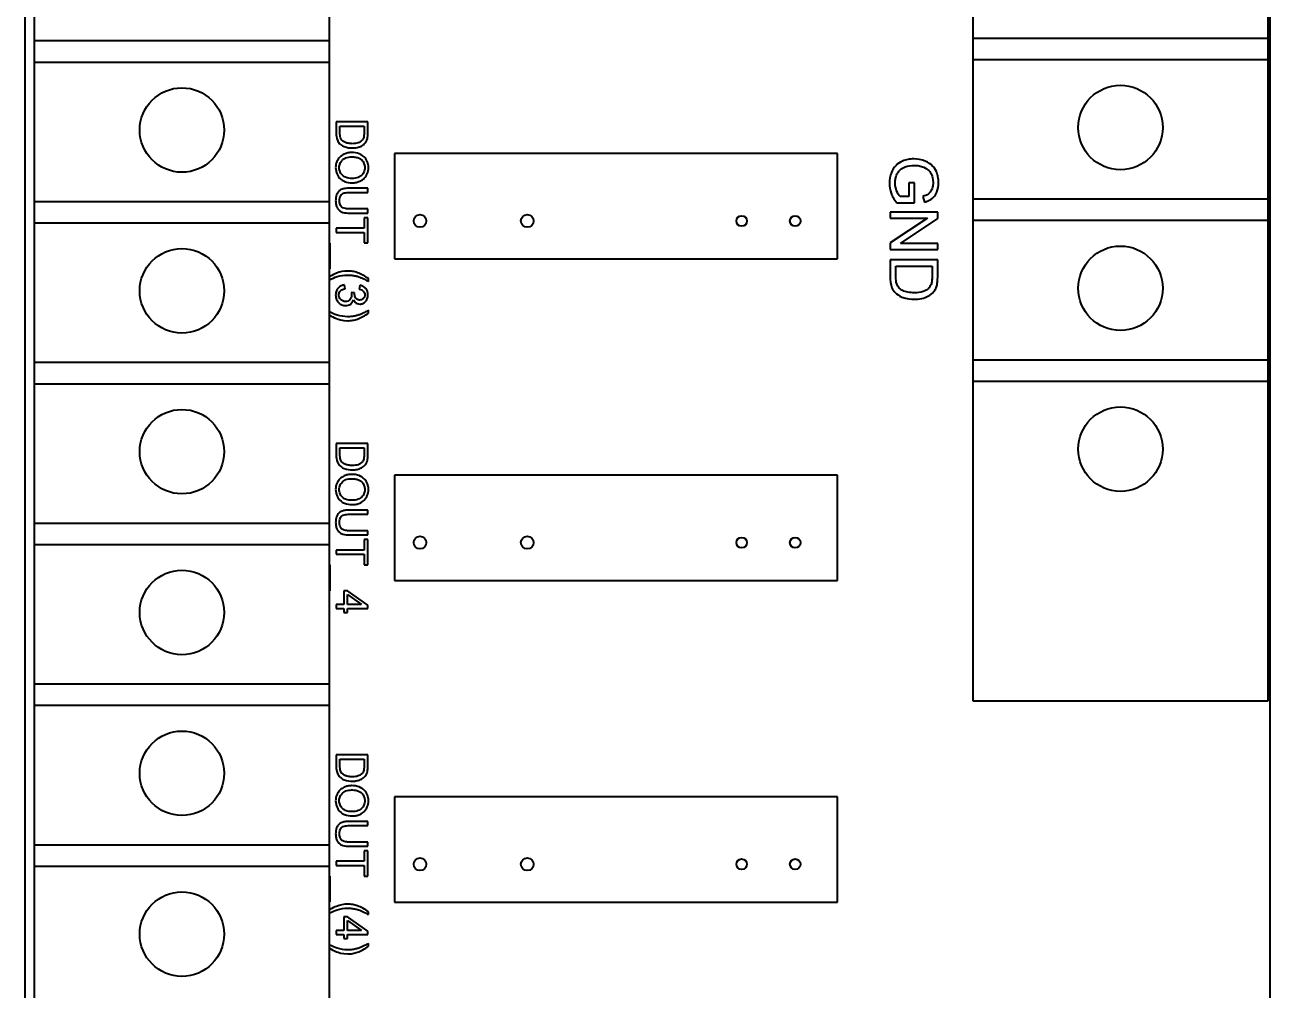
# Model space of a CAD drawing. Header units: millimetres. Extents: x 0 to 4205, y 0 to 2970.
# Drawn here: x 1889.3 to 1948.3, y 2406.8 to 2452.5 of the extents above; entities that cross this region are included whole.
import ezdxf

# ---------------------------------------------------------------- set-up
doc = ezdxf.new("R2010")
doc.units = ezdxf.units.MM
doc.header["$LTSCALE"] = 5
doc.layers.add('가시적인 것(ISO)', color=3, linetype='Continuous', lineweight=40)

msp = doc.modelspace()

# ---------------------------------------------------------------- linework, layer by layer
at = {"layer": '가시적인 것(ISO)'}
for p, q in [((1889.348, 2551.577), (1889.348, 2381.577)), ((1948.348, 2381.577), (1948.348, 2551.577)), ((1889.788, 2458.368), (1889.788, 2451.748)), ((1903.787, 2451.748), (1903.787, 2458.368)), ((1934.258, 2458.488), (1934.258, 2451.868)), ((1948.257, 2451.868), (1948.257, 2458.488)), ((1903.787, 2451.748), (1889.788, 2451.748)), ((1889.788, 2451.748), (1889.788, 2450.748)), ((1903.787, 2450.748), (1903.787, 2451.748)), ((1948.257, 2451.868), (1934.258, 2451.868)), ((1934.258, 2451.868), (1934.258, 2450.868)), ((1948.257, 2450.868), (1948.257, 2451.868)), ((1934.258, 2450.868), (1948.257, 2450.868)), ((1934.258, 2450.868), (1934.258, 2444.248)), ((1948.257, 2444.248), (1948.257, 2450.868)), ((1889.788, 2450.748), (1903.787, 2450.748)), ((1889.788, 2450.748), (1889.788, 2444.128)), ((1903.787, 2444.128), (1903.787, 2450.748)), ((1905.598, 2447.916), (1904.098, 2447.916)), ((1904.098, 2447.916), (1904.098, 2447.374)), ((1905.598, 2447.399), (1905.598, 2447.916)), ((1904.275, 2447.397), (1904.275, 2447.717)), ((1904.275, 2447.717), (1905.42, 2447.717)), ((1905.42, 2447.717), (1905.42, 2447.402)), ((1906.855, 2446.414), (1906.855, 2441.419)), ((1927.846, 2446.414), (1906.855, 2446.414)), ((1927.846, 2441.419), (1927.846, 2446.414)), ((1931.495, 2445.031), (1931.229, 2445.031)), ((1931.229, 2445.031), (1931.229, 2444.371)), ((1931.495, 2444.079), (1931.495, 2445.031)), ((1905.598, 2444.769), (1904.731, 2444.769)), ((1904.732, 2444.57), (1905.598, 2444.57)), ((1905.598, 2444.57), (1905.598, 2444.769)), ((1931.229, 2444.371), (1930.812, 2444.371)), ((1931.894, 2444.381), (1931.968, 2444.113)), ((1903.787, 2444.128), (1889.788, 2444.128)), ((1889.788, 2444.128), (1889.788, 2443.128)), ((1903.787, 2443.128), (1903.787, 2444.128)), ((1905.598, 2443.788), (1904.732, 2443.788)), ((1905.598, 2443.589), (1905.598, 2443.788)), ((1930.661, 2444.079), (1931.495, 2444.079)), ((1948.257, 2444.248), (1934.258, 2444.248)), ((1934.258, 2444.248), (1934.258, 2443.248)), ((1948.257, 2443.248), (1948.257, 2444.248)), ((1904.731, 2443.589), (1905.598, 2443.589)), ((1905.42, 2443.37), (1905.42, 2442.877)), ((1905.598, 2443.37), (1905.42, 2443.37)), ((1905.598, 2442.181), (1905.598, 2443.37)), ((1932.598, 2443.642), (1930.348, 2443.642)), ((1930.348, 2443.642), (1930.348, 2443.357)), ((1930.348, 2443.357), (1932.114, 2443.357)), ((1932.114, 2443.357), (1930.348, 2442.174)), ((1930.831, 2442.153), (1932.598, 2443.337)), ((1932.598, 2443.337), (1932.598, 2443.642)), ((1934.258, 2443.248), (1948.257, 2443.248)), ((1934.258, 2443.248), (1934.258, 2436.628)), ((1948.257, 2436.628), (1948.257, 2443.248)), ((1889.788, 2443.128), (1903.787, 2443.128)), ((1889.788, 2443.128), (1889.788, 2436.508)), ((1903.787, 2436.508), (1903.787, 2443.128)), ((1905.42, 2442.877), (1904.098, 2442.877)), ((1904.098, 2442.877), (1904.098, 2442.678)), ((1904.098, 2442.678), (1905.42, 2442.678)), ((1905.42, 2442.678), (1905.42, 2442.181)), ((1903.814, 2442.171), (1903.787, 2442.171)), ((1903.814, 2440.95), (1903.814, 2442.171)), ((1905.42, 2442.181), (1905.598, 2442.181)), ((1930.348, 2442.174), (1930.348, 2441.869)), ((1932.598, 2442.153), (1930.831, 2442.153)), ((1932.598, 2441.869), (1932.598, 2442.153)), ((1930.348, 2441.869), (1932.598, 2441.869)), ((1903.787, 2440.95), (1903.814, 2440.95)), ((1906.855, 2441.419), (1927.846, 2441.419)), ((1932.598, 2441.37), (1930.348, 2441.37)), ((1930.348, 2441.37), (1930.348, 2440.557)), ((1930.613, 2440.591), (1930.613, 2441.071)), ((1930.613, 2441.071), (1932.332, 2441.071)), ((1932.332, 2441.071), (1932.332, 2440.598)), ((1932.598, 2440.594), (1932.598, 2441.37)), ((1905.623, 2440.352), (1905.623, 2440.484)), ((1904.519, 2440.005), (1904.495, 2440.189)), ((1904.97, 2439.806), (1904.809, 2439.825)), ((1905.215, 2440.17), (1905.181, 2439.986)), ((1905.623, 2438.853), (1905.623, 2438.985)), ((1903.787, 2436.508), (1889.788, 2436.508)), ((1889.788, 2436.508), (1889.788, 2435.508)), ((1903.787, 2435.508), (1903.787, 2436.508)), ((1948.257, 2436.628), (1934.258, 2436.628)), ((1934.258, 2436.628), (1934.258, 2435.628)), ((1948.257, 2435.628), (1948.257, 2436.628)), ((1934.258, 2435.628), (1948.257, 2435.628)), ((1934.258, 2435.628), (1934.258, 2420.478)), ((1948.257, 2420.478), (1948.257, 2435.628)), ((1889.788, 2435.508), (1903.787, 2435.508)), ((1889.788, 2435.508), (1889.788, 2428.888)), ((1903.787, 2428.888), (1903.787, 2435.508)), ((1905.598, 2432.666), (1904.098, 2432.666)), ((1904.098, 2432.666), (1904.098, 2432.124)), ((1905.598, 2432.149), (1905.598, 2432.666)), ((1904.275, 2432.467), (1905.42, 2432.467)), ((1904.275, 2432.147), (1904.275, 2432.467)), ((1905.42, 2432.467), (1905.42, 2432.152)), ((1906.855, 2431.174), (1906.855, 2426.179)), ((1927.846, 2431.174), (1906.855, 2431.174)), ((1927.846, 2426.179), (1927.846, 2431.174)), ((1905.598, 2429.519), (1904.731, 2429.519)), ((1904.732, 2429.32), (1905.598, 2429.32)), ((1905.598, 2429.32), (1905.598, 2429.519)), ((1903.787, 2428.888), (1889.788, 2428.888)), ((1889.788, 2428.888), (1889.788, 2427.888)), ((1903.787, 2427.888), (1903.787, 2428.888)), ((1905.598, 2428.538), (1904.732, 2428.538)), ((1905.598, 2428.339), (1905.598, 2428.538)), ((1889.788, 2427.888), (1903.787, 2427.888)), ((1889.788, 2427.888), (1889.788, 2421.268)), ((1903.787, 2421.268), (1903.787, 2427.888)), ((1904.731, 2428.339), (1905.598, 2428.339)), ((1905.598, 2428.12), (1905.42, 2428.12)), ((1905.42, 2428.12), (1905.42, 2427.627)), ((1905.598, 2426.931), (1905.598, 2428.12)), ((1905.42, 2427.627), (1904.098, 2427.627)), ((1904.098, 2427.627), (1904.098, 2427.428)), ((1904.098, 2427.428), (1905.42, 2427.428)), ((1905.42, 2427.428), (1905.42, 2426.931)), ((1903.814, 2426.921), (1903.787, 2426.921)), ((1903.814, 2425.7), (1903.814, 2426.921)), ((1905.42, 2426.931), (1905.598, 2426.931)), ((1906.855, 2426.179), (1927.846, 2426.179)), ((1903.787, 2425.7), (1903.814, 2425.7)), ((1904.626, 2425.698), (1904.457, 2425.698)), ((1904.457, 2425.698), (1904.457, 2425.047)), ((1905.598, 2425.014), (1904.626, 2425.698)), ((1904.626, 2425.047), (1904.626, 2425.517)), ((1904.626, 2425.517), (1905.303, 2425.047)), ((1904.457, 2425.047), (1904.098, 2425.047)), ((1904.098, 2425.047), (1904.098, 2424.863)), ((1905.303, 2425.047), (1904.626, 2425.047)), ((1905.598, 2424.863), (1905.598, 2425.014)), ((1904.098, 2424.863), (1904.457, 2424.863)), ((1904.457, 2424.863), (1904.457, 2424.661)), ((1904.457, 2424.661), (1904.626, 2424.661)), ((1904.626, 2424.661), (1904.626, 2424.863)), ((1904.626, 2424.863), (1905.598, 2424.863)), ((1903.787, 2421.268), (1889.788, 2421.268)), ((1889.788, 2421.268), (1889.788, 2420.268)), ((1903.787, 2420.268), (1903.787, 2421.268)), ((1889.788, 2420.268), (1903.787, 2420.268)), ((1889.788, 2420.268), (1889.788, 2413.648)), ((1903.787, 2413.648), (1903.787, 2420.268)), ((1934.258, 2420.478), (1948.257, 2420.478)), ((1905.598, 2417.916), (1904.098, 2417.916)), ((1904.098, 2417.916), (1904.098, 2417.374)), ((1905.598, 2417.399), (1905.598, 2417.916)), ((1904.275, 2417.397), (1904.275, 2417.717)), ((1904.275, 2417.717), (1905.42, 2417.717)), ((1905.42, 2417.717), (1905.42, 2417.402)), ((1906.855, 2415.934), (1906.855, 2410.939)), ((1927.846, 2415.934), (1906.855, 2415.934)), ((1927.846, 2410.939), (1927.846, 2415.934)), ((1905.598, 2414.769), (1904.731, 2414.769)), ((1904.732, 2414.57), (1905.598, 2414.57)), ((1905.598, 2414.57), (1905.598, 2414.769)), ((1905.598, 2413.788), (1904.732, 2413.788)), ((1905.598, 2413.589), (1905.598, 2413.788)), ((1903.787, 2413.648), (1889.788, 2413.648)), ((1889.788, 2413.648), (1889.788, 2412.648)), ((1903.787, 2412.648), (1903.787, 2413.648)), ((1904.731, 2413.589), (1905.598, 2413.589)), ((1905.42, 2413.37), (1905.42, 2412.877)), ((1905.598, 2413.37), (1905.42, 2413.37)), ((1905.598, 2412.181), (1905.598, 2413.37)), ((1889.788, 2412.648), (1903.787, 2412.648)), ((1889.788, 2412.648), (1889.788, 2397.478)), ((1903.787, 2397.478), (1903.787, 2412.648)), ((1905.42, 2412.877), (1904.098, 2412.877)), ((1904.098, 2412.877), (1904.098, 2412.678)), ((1904.098, 2412.678), (1905.42, 2412.678)), ((1905.42, 2412.678), (1905.42, 2412.181)), ((1903.814, 2412.171), (1903.787, 2412.171)), ((1903.814, 2410.95), (1903.814, 2412.171)), ((1905.42, 2412.181), (1905.598, 2412.181)), ((1903.787, 2410.95), (1903.814, 2410.95)), ((1906.855, 2410.939), (1927.846, 2410.939)), ((1904.626, 2410.25), (1904.457, 2410.25)), ((1904.457, 2410.25), (1904.457, 2409.6)), ((1905.598, 2409.567), (1904.626, 2410.25)), ((1905.623, 2410.352), (1905.623, 2410.484)), ((1904.457, 2409.6), (1904.098, 2409.6)), ((1904.098, 2409.6), (1904.098, 2409.416)), ((1904.626, 2409.6), (1904.626, 2410.07)), ((1904.626, 2410.07), (1905.303, 2409.6)), ((1905.303, 2409.6), (1904.626, 2409.6)), ((1905.598, 2409.416), (1905.598, 2409.567)), ((1904.098, 2409.416), (1904.457, 2409.416)), ((1904.457, 2409.416), (1904.457, 2409.213)), ((1904.457, 2409.213), (1904.626, 2409.213)), ((1904.626, 2409.213), (1904.626, 2409.416)), ((1904.626, 2409.416), (1905.598, 2409.416)), ((1905.623, 2408.853), (1905.623, 2408.985))]:
    msp.add_line(p, q, dxfattribs=at)
for centre, radius in [((1896.788, 2447.527), 2), ((1941.258, 2447.647), 2), ((1908.068, 2443.217), 0.3), ((1913.148, 2443.217), 0.3), ((1923.308, 2443.217), 0.25), ((1925.848, 2443.217), 0.25), ((1941.258, 2440.027), 2), ((1896.788, 2439.907), 2), ((1941.258, 2432.407), 2), ((1896.788, 2432.287), 2), ((1908.068, 2427.977), 0.3), ((1913.148, 2427.977), 0.3), ((1923.308, 2427.977), 0.25), ((1925.848, 2427.977), 0.25), ((1896.788, 2424.667), 2), ((1896.788, 2417.047), 2), ((1908.068, 2412.737), 0.3), ((1913.148, 2412.737), 0.3), ((1923.308, 2412.737), 0.25), ((1925.848, 2412.737), 0.25), ((1896.788, 2409.427), 2)]:
    msp.add_circle(centre, radius, dxfattribs=at)
for points, knots in [([(1904.098, 2447.374), (1904.098, 2447.278), (1904.107, 2447.152), (1904.179, 2446.978), (1904.213, 2446.927), (1904.307, 2446.834), (1904.368, 2446.786), (1904.619, 2446.684), (1904.763, 2446.676), (1904.856, 2446.676)], [-0.1013045, -0.1013045, -0.1013045, -0.1013045, -0.0660401, -0.0660401, -0.0467074, -0.0467074, -0.0277304, -0.0277304, 0, 0, 0, 0]), ([(1904.38, 2447.03), (1904.362, 2447.047), (1904.348, 2447.067), (1904.319, 2447.117), (1904.308, 2447.146), (1904.282, 2447.226), (1904.275, 2447.309), (1904.275, 2447.397)], [-0.03972134, -0.03972134, -0.03972134, -0.03972134, -0.03404767, -0.03404767, -0.02637667, -0.02637667, 0, 0, 0, 0]), ([(1905.42, 2447.402), (1905.42, 2447.352), (1905.419, 2447.299), (1905.408, 2447.213), (1905.401, 2447.176), (1905.389, 2447.146)], [-0.02271504, -0.02271504, -0.02271504, -0.02271504, -0.00972271, -0.00972271, 0, 0, 0, 0]), ([(1905.576, 2447.132), (1905.584, 2447.168), (1905.589, 2447.208), (1905.596, 2447.295), (1905.598, 2447.349), (1905.598, 2447.399)], [-0.02610579, -0.02610579, -0.02610579, -0.02610579, -0.0151034, -0.0151034, 0, 0, 0, 0]), ([(1904.859, 2446.88), (1904.793, 2446.88), (1904.724, 2446.885), (1904.585, 2446.911), (1904.536, 2446.931), (1904.457, 2446.968), (1904.415, 2446.995), (1904.38, 2447.03)], [-0.03646535, -0.03646535, -0.03646535, -0.03646535, -0.02628406, -0.02628406, -0.01488015, -0.01488015, 0, 0, 0, 0]), ([(1904.856, 2446.676), (1904.935, 2446.676), (1905.014, 2446.683), (1905.166, 2446.715), (1905.232, 2446.738), (1905.359, 2446.806), (1905.419, 2446.853), (1905.468, 2446.912)], [-0.06427655, -0.06427655, -0.06427655, -0.06427655, -0.04327347, -0.04327347, -0.02318587, -0.02318587, 0, 0, 0, 0]), ([(1905.389, 2447.146), (1905.38, 2447.12), (1905.367, 2447.096), (1905.334, 2447.05), (1905.314, 2447.029), (1905.259, 2446.98), (1905.214, 2446.946), (1905.058, 2446.891), (1904.959, 2446.88), (1904.859, 2446.88)], [-0.08863704, -0.08863704, -0.08863704, -0.08863704, -0.07259706, -0.07259706, -0.05563873, -0.05563873, -0.02994642, -0.02994642, 0, 0, 0, 0]), ([(1905.468, 2446.912), (1905.495, 2446.943), (1905.516, 2446.976), (1905.553, 2447.05), (1905.566, 2447.091), (1905.576, 2447.132)], [-0.02477761, -0.02477761, -0.02477761, -0.02477761, -0.01271181, -0.01271181, 0, 0, 0, 0]), ([(1904.828, 2446.462), (1904.768, 2446.462), (1904.708, 2446.456), (1904.59, 2446.431), (1904.533, 2446.412), (1904.417, 2446.36), (1904.341, 2446.318), (1904.209, 2446.183), (1904.16, 2446.109), (1904.089, 2445.938), (1904.072, 2445.842), (1904.072, 2445.744)], [-0.1419282, -0.1419282, -0.1419282, -0.1419282, -0.11405, -0.11405, -0.0863552, -0.0863552, -0.0554723, -0.0554723, -0.0295193, -0.0295193, 0, 0, 0, 0]), ([(1904.243, 2445.745), (1904.243, 2445.781), (1904.246, 2445.816), (1904.259, 2445.884), (1904.268, 2445.916), (1904.307, 2446.006), (1904.344, 2446.058), (1904.423, 2446.135), (1904.476, 2446.179), (1904.643, 2446.245), (1904.735, 2446.257), (1904.826, 2446.257)], [-0.1304948, -0.1304948, -0.1304948, -0.1304948, -0.1101568, -0.1101568, -0.0908219, -0.0908219, -0.0538229, -0.0538229, -0.0272604, -0.0272604, 0, 0, 0, 0]), ([(1904.826, 2446.257), (1904.893, 2446.257), (1904.962, 2446.253), (1905.083, 2446.231), (1905.138, 2446.215), (1905.233, 2446.17), (1905.273, 2446.142), (1905.352, 2446.06), (1905.39, 2446.005), (1905.441, 2445.881), (1905.453, 2445.813), (1905.453, 2445.743)], [-0.09205293, -0.09205293, -0.09205293, -0.09205293, -0.07187986, -0.07187986, -0.05512906, -0.05512906, -0.04039251, -0.04039251, -0.02097998, -0.02097998, 0, 0, 0, 0]), ([(1905.624, 2445.744), (1905.624, 2445.796), (1905.619, 2445.849), (1905.6, 2445.949), (1905.586, 2445.996), (1905.532, 2446.123), (1905.482, 2446.194), (1905.377, 2446.296), (1905.306, 2446.356), (1905.078, 2446.445), (1904.952, 2446.462), (1904.828, 2446.462)], [-0.1914347, -0.1914347, -0.1914347, -0.1914347, -0.1588981, -0.1588981, -0.1283406, -0.1283406, -0.0734868, -0.0734868, -0.0371408, -0.0371408, 0, 0, 0, 0]), ([(1931.462, 2446.159), (1931.368, 2446.159), (1931.274, 2446.151), (1931.093, 2446.114), (1931.007, 2446.087), (1930.791, 2445.992), (1930.697, 2445.921), (1930.521, 2445.745), (1930.453, 2445.627), (1930.339, 2445.353), (1930.31, 2445.184), (1930.31, 2445.01)], [-0.1464759, -0.1464759, -0.1464759, -0.1464759, -0.1299975, -0.1299975, -0.11426, -0.11426, -0.0888441, -0.0888441, -0.0521905, -0.0521905, 0, 0, 0, 0]), ([(1932.637, 2445.033), (1932.637, 2445.125), (1932.629, 2445.217), (1932.595, 2445.393), (1932.569, 2445.475), (1932.477, 2445.684), (1932.407, 2445.773), (1932.273, 2445.906), (1932.17, 2445.985), (1931.834, 2446.125), (1931.651, 2446.159), (1931.462, 2446.159)], [-0.2208185, -0.2208185, -0.2208185, -0.2208185, -0.1886635, -0.1886635, -0.1585616, -0.1585616, -0.1092245, -0.1092245, -0.0567436, -0.0567436, 0, 0, 0, 0]), ([(1904.072, 2445.744), (1904.072, 2445.691), (1904.078, 2445.638), (1904.099, 2445.534), (1904.116, 2445.484), (1904.183, 2445.333), (1904.238, 2445.271), (1904.342, 2445.168), (1904.423, 2445.122), (1904.607, 2445.046), (1904.725, 2445.027), (1904.845, 2445.027)], [-0.08052814, -0.08052814, -0.08052814, -0.08052814, -0.075448, -0.075448, -0.0704261, -0.0704261, -0.05969695, -0.05969695, -0.03604414, -0.03604414, 0, 0, 0, 0]), ([(1904.848, 2445.232), (1904.744, 2445.232), (1904.638, 2445.245), (1904.473, 2445.315), (1904.421, 2445.353), (1904.337, 2445.44), (1904.303, 2445.49), (1904.254, 2445.609), (1904.243, 2445.676), (1904.243, 2445.745)], [-0.08165834, -0.08165834, -0.08165834, -0.08165834, -0.05685822, -0.05685822, -0.03882835, -0.03882835, -0.0205962, -0.0205962, 0, 0, 0, 0]), ([(1904.845, 2445.027), (1904.91, 2445.027), (1904.975, 2445.033), (1905.099, 2445.057), (1905.157, 2445.074), (1905.316, 2445.143), (1905.381, 2445.197), (1905.504, 2445.319), (1905.547, 2445.406), (1905.607, 2445.549), (1905.624, 2445.645), (1905.624, 2445.744)], [-0.06480513, -0.06480513, -0.06480513, -0.06480513, -0.05981322, -0.05981322, -0.05512545, -0.05512545, -0.04655354, -0.04655354, -0.0296574, -0.0296574, 0, 0, 0, 0]), ([(1905.453, 2445.743), (1905.453, 2445.706), (1905.45, 2445.67), (1905.435, 2445.599), (1905.424, 2445.565), (1905.39, 2445.49), (1905.359, 2445.437), (1905.273, 2445.354), (1905.22, 2445.314), (1905.047, 2445.245), (1904.947, 2445.232), (1904.848, 2445.232)], [-0.1516136, -0.1516136, -0.1516136, -0.1516136, -0.1220791, -0.1220791, -0.0935316, -0.0935316, -0.0558687, -0.0558687, -0.0298206, -0.0298206, 0, 0, 0, 0]), ([(1930.579, 2445.027), (1930.579, 2445.097), (1930.586, 2445.165), (1930.616, 2445.3), (1930.639, 2445.365), (1930.692, 2445.48), (1930.734, 2445.559), (1930.884, 2445.7), (1930.966, 2445.749), (1931.19, 2445.835), (1931.338, 2445.852), (1931.481, 2445.852)], [-0.1831674, -0.1831674, -0.1831674, -0.1831674, -0.1438051, -0.1438051, -0.1045616, -0.1045616, -0.0717557, -0.0717557, -0.042969, -0.042969, 0, 0, 0, 0]), ([(1931.481, 2445.852), (1931.56, 2445.852), (1931.639, 2445.846), (1931.791, 2445.817), (1931.863, 2445.795), (1931.934, 2445.767)], [-0.04649619, -0.04649619, -0.04649619, -0.04649619, -0.0228229, -0.0228229, 0, 0, 0, 0]), ([(1931.934, 2445.767), (1932.051, 2445.717), (1932.134, 2445.648), (1932.24, 2445.541), (1932.285, 2445.467), (1932.341, 2445.332), (1932.381, 2445.221), (1932.381, 2445.031)], [-0.2024066, -0.2024066, -0.2024066, -0.2024066, -0.1409423, -0.1409423, -0.0569604, -0.0569604, 0, 0, 0, 0]), ([(1930.31, 2445.01), (1930.31, 2444.845), (1930.34, 2444.686), (1930.443, 2444.412), (1930.519, 2444.257), (1930.661, 2444.079)], [-0.1562466, -0.1562466, -0.1562466, -0.1562466, -0.0682942, -0.0682942, 0, 0, 0, 0]), ([(1930.812, 2444.371), (1930.751, 2444.44), (1930.698, 2444.539), (1930.63, 2444.707), (1930.579, 2444.842), (1930.579, 2445.027)], [-0.1624234, -0.1624234, -0.1624234, -0.1624234, -0.0556453, -0.0556453, 0, 0, 0, 0]), ([(1932.381, 2445.031), (1932.381, 2444.957), (1932.373, 2444.884), (1932.333, 2444.737), (1932.303, 2444.675), (1932.229, 2444.557), (1932.181, 2444.518), (1932.077, 2444.446), (1931.987, 2444.409), (1931.894, 2444.381)], [-0.05959311, -0.05959311, -0.05959311, -0.05959311, -0.05136855, -0.05136855, -0.04257626, -0.04257626, -0.02911316, -0.02911316, 0, 0, 0, 0]), ([(1931.968, 2444.113), (1932.053, 2444.135), (1932.137, 2444.164), (1932.309, 2444.253), (1932.365, 2444.304), (1932.468, 2444.409), (1932.519, 2444.495), (1932.614, 2444.729), (1932.637, 2444.88), (1932.637, 2445.033)], [-0.1017638, -0.1017638, -0.1017638, -0.1017638, -0.0899797, -0.0899797, -0.075762, -0.075762, -0.0458478, -0.0458478, 0, 0, 0, 0]), ([(1904.731, 2444.769), (1904.657, 2444.769), (1904.579, 2444.765), (1904.451, 2444.743), (1904.392, 2444.729), (1904.289, 2444.681), (1904.246, 2444.651), (1904.182, 2444.581), (1904.145, 2444.533), (1904.083, 2444.367), (1904.072, 2444.269), (1904.072, 2444.175)], [-0.1666428, -0.1666428, -0.1666428, -0.1666428, -0.120317, -0.120317, -0.0849202, -0.0849202, -0.0527526, -0.0527526, -0.028158, -0.028158, 0, 0, 0, 0]), ([(1904.252, 2444.192), (1904.252, 2444.234), (1904.256, 2444.275), (1904.276, 2444.36), (1904.292, 2444.393), (1904.325, 2444.447), (1904.347, 2444.473), (1904.413, 2444.524), (1904.452, 2444.537), (1904.551, 2444.564), (1904.645, 2444.57), (1904.732, 2444.57)], [-0.0552723, -0.0552723, -0.0552723, -0.0552723, -0.05006966, -0.05006966, -0.04418631, -0.04418631, -0.03650006, -0.03650006, -0.02622502, -0.02622502, 0, 0, 0, 0]), ([(1904.072, 2444.175), (1904.072, 2444.112), (1904.078, 2444.046), (1904.104, 2443.931), (1904.123, 2443.879), (1904.164, 2443.811), (1904.2, 2443.753), (1904.312, 2443.662), (1904.364, 2443.64), (1904.51, 2443.598), (1904.621, 2443.589), (1904.731, 2443.589)], [-0.1827395, -0.1827395, -0.1827395, -0.1827395, -0.1243095, -0.1243095, -0.0742781, -0.0742781, -0.0514626, -0.0514626, -0.0329561, -0.0329561, 0, 0, 0, 0]), ([(1904.732, 2443.788), (1904.67, 2443.788), (1904.603, 2443.791), (1904.497, 2443.809), (1904.45, 2443.822), (1904.376, 2443.858), (1904.353, 2443.877), (1904.309, 2443.929), (1904.291, 2443.963), (1904.258, 2444.06), (1904.252, 2444.129), (1904.252, 2444.192)], [-0.06580544, -0.06580544, -0.06580544, -0.06580544, -0.05062257, -0.05062257, -0.03951225, -0.03951225, -0.0306635, -0.0306635, -0.01915675, -0.01915675, 0, 0, 0, 0]), ([(1904.641, 2440.847), (1904.455, 2440.847), (1904.277, 2440.812), (1904.048, 2440.718), (1903.926, 2440.666), (1903.787, 2440.577)], [-0.233985, -0.233985, -0.233985, -0.233985, -0.0717624, -0.0717624, -0.01692, -0.01692, -0.01692, -0.01692]), ([(1905.107, 2440.768), (1905.033, 2440.795), (1904.957, 2440.814), (1904.8, 2440.841), (1904.721, 2440.847), (1904.641, 2440.847)], [-0.04764837, -0.04764837, -0.04764837, -0.04764837, -0.02399687, -0.02399687, 0, 0, 0, 0]), ([(1903.787, 2440.428), (1903.903, 2440.49), (1904.023, 2440.542), (1904.308, 2440.631), (1904.472, 2440.657), (1904.639, 2440.657)], [-0.08956306, -0.08956306, -0.08956306, -0.08956306, -0.05028586, -0.05028586, 0, 0, 0, 0]), ([(1904.639, 2440.657), (1904.704, 2440.657), (1904.768, 2440.654), (1904.897, 2440.639), (1904.96, 2440.628), (1905.024, 2440.614)], [-0.03878008, -0.03878008, -0.03878008, -0.03878008, -0.01945438, -0.01945438, 0, 0, 0, 0]), ([(1905.024, 2440.614), (1905.075, 2440.602), (1905.125, 2440.588), (1905.223, 2440.555), (1905.271, 2440.536), (1905.319, 2440.516)], [-0.03115365, -0.03115365, -0.03115365, -0.03115365, -0.01545144, -0.01545144, 0, 0, 0, 0]), ([(1905.623, 2440.484), (1905.541, 2440.545), (1905.455, 2440.601), (1905.282, 2440.697), (1905.196, 2440.736), (1905.107, 2440.768)], [-0.05911167, -0.05911167, -0.05911167, -0.05911167, -0.02840499, -0.02840499, 0, 0, 0, 0]), ([(1905.319, 2440.516), (1905.357, 2440.499), (1905.404, 2440.474), (1905.499, 2440.423), (1905.565, 2440.386), (1905.623, 2440.352)], [-0.03227518, -0.03227518, -0.03227518, -0.03227518, -0.02006703, -0.02006703, 0, 0, 0, 0]), ([(1930.348, 2440.557), (1930.348, 2440.412), (1930.362, 2440.223), (1930.47, 2439.962), (1930.521, 2439.886), (1930.662, 2439.746), (1930.753, 2439.675), (1931.13, 2439.522), (1931.346, 2439.509), (1931.485, 2439.509)], [-0.1519567, -0.1519567, -0.1519567, -0.1519567, -0.0990602, -0.0990602, -0.0700611, -0.0700611, -0.0415956, -0.0415956, 0, 0, 0, 0]), ([(1930.771, 2440.04), (1930.745, 2440.066), (1930.723, 2440.096), (1930.679, 2440.171), (1930.663, 2440.214), (1930.624, 2440.335), (1930.613, 2440.459), (1930.613, 2440.591)], [-0.059582, -0.059582, -0.059582, -0.059582, -0.0510715, -0.0510715, -0.039565, -0.039565, 0, 0, 0, 0]), ([(1932.332, 2440.598), (1932.332, 2440.524), (1932.329, 2440.443), (1932.314, 2440.315), (1932.303, 2440.259), (1932.285, 2440.214)], [-0.03407256, -0.03407256, -0.03407256, -0.03407256, -0.01458407, -0.01458407, 0, 0, 0, 0]), ([(1932.565, 2440.193), (1932.578, 2440.247), (1932.585, 2440.308), (1932.596, 2440.438), (1932.598, 2440.519), (1932.598, 2440.594)], [-0.03915868, -0.03915868, -0.03915868, -0.03915868, -0.02265509, -0.02265509, 0, 0, 0, 0]), ([(1904.495, 2440.189), (1904.44, 2440.183), (1904.385, 2440.17), (1904.285, 2440.124), (1904.242, 2440.093), (1904.162, 2440.012), (1904.131, 2439.964), (1904.083, 2439.848), (1904.072, 2439.78), (1904.072, 2439.712)], [-0.06885089, -0.06885089, -0.06885089, -0.06885089, -0.0529579, -0.0529579, -0.03766992, -0.03766992, -0.02055925, -0.02055925, 0, 0, 0, 0]), ([(1904.072, 2439.712), (1904.072, 2439.673), (1904.076, 2439.634), (1904.09, 2439.559), (1904.101, 2439.524), (1904.144, 2439.424), (1904.185, 2439.372), (1904.267, 2439.294), (1904.313, 2439.262), (1904.422, 2439.217), (1904.481, 2439.207), (1904.541, 2439.207)], [-0.06985908, -0.06985908, -0.06985908, -0.06985908, -0.0607385, -0.0607385, -0.05217226, -0.05217226, -0.03520118, -0.03520118, -0.01818642, -0.01818642, 0, 0, 0, 0]), ([(1904.224, 2439.711), (1904.224, 2439.741), (1904.228, 2439.771), (1904.246, 2439.828), (1904.259, 2439.853), (1904.3, 2439.908), (1904.328, 2439.93), (1904.406, 2439.976), (1904.464, 2439.993), (1904.519, 2440.005)], [-0.04276956, -0.04276956, -0.04276956, -0.04276956, -0.03481239, -0.03481239, -0.02718734, -0.02718734, -0.01690671, -0.01690671, 0, 0, 0, 0]), ([(1904.538, 2439.402), (1904.515, 2439.402), (1904.492, 2439.404), (1904.449, 2439.413), (1904.428, 2439.419), (1904.367, 2439.445), (1904.334, 2439.471), (1904.283, 2439.524), (1904.262, 2439.555), (1904.231, 2439.628), (1904.224, 2439.669), (1904.224, 2439.711)], [-0.04480517, -0.04480517, -0.04480517, -0.04480517, -0.03953756, -0.03953756, -0.03452526, -0.03452526, -0.02387614, -0.02387614, -0.01249682, -0.01249682, 0, 0, 0, 0]), ([(1904.829, 2439.696), (1904.829, 2439.653), (1904.822, 2439.612), (1904.792, 2439.539), (1904.772, 2439.509), (1904.719, 2439.457), (1904.69, 2439.438), (1904.619, 2439.409), (1904.579, 2439.402), (1904.538, 2439.402)], [-0.04828106, -0.04828106, -0.04828106, -0.04828106, -0.03456334, -0.03456334, -0.02296734, -0.02296734, -0.01228332, -0.01228332, 0, 0, 0, 0]), ([(1904.809, 2439.825), (1904.815, 2439.802), (1904.82, 2439.778), (1904.827, 2439.735), (1904.829, 2439.715), (1904.829, 2439.696)], [-0.01294612, -0.01294612, -0.01294612, -0.01294612, -0.00574067, -0.00574067, 0, 0, 0, 0]), ([(1904.968, 2439.776), (1904.968, 2439.78), (1904.968, 2439.785), (1904.969, 2439.794), (1904.969, 2439.8), (1904.97, 2439.806)], [-0.002882985, -0.002882985, -0.002882985, -0.002882985, -0.001682254, -0.001682254, 0, 0, 0, 0]), ([(1905.218, 2439.47), (1905.199, 2439.47), (1905.181, 2439.471), (1905.146, 2439.478), (1905.129, 2439.483), (1905.09, 2439.501), (1905.07, 2439.516), (1905.024, 2439.565), (1905.006, 2439.603), (1904.977, 2439.673), (1904.968, 2439.724), (1904.968, 2439.776)], [-0.03345342, -0.03345342, -0.03345342, -0.03345342, -0.03023829, -0.03023829, -0.02729522, -0.02729522, -0.02280998, -0.02280998, -0.01561743, -0.01561743, 0, 0, 0, 0]), ([(1905.181, 2439.986), (1905.223, 2439.98), (1905.266, 2439.969), (1905.333, 2439.938), (1905.359, 2439.92), (1905.397, 2439.882), (1905.418, 2439.857), (1905.447, 2439.787), (1905.452, 2439.752), (1905.452, 2439.715)], [-0.06301122, -0.06301122, -0.06301122, -0.06301122, -0.03990409, -0.03990409, -0.02276781, -0.02276781, -0.01085121, -0.01085121, 0, 0, 0, 0]), ([(1905.603, 2439.719), (1905.603, 2439.767), (1905.598, 2439.816), (1905.571, 2439.906), (1905.552, 2439.947), (1905.505, 2440.015), (1905.469, 2440.059), (1905.349, 2440.135), (1905.283, 2440.158), (1905.215, 2440.17)], [-0.09774393, -0.09774393, -0.09774393, -0.09774393, -0.06922545, -0.06922545, -0.04258642, -0.04258642, -0.02086501, -0.02086501, 0, 0, 0, 0]), ([(1905.215, 2439.28), (1905.239, 2439.28), (1905.264, 2439.282), (1905.312, 2439.292), (1905.336, 2439.3), (1905.392, 2439.324), (1905.435, 2439.348), (1905.516, 2439.429), (1905.545, 2439.477), (1905.591, 2439.587), (1905.603, 2439.652), (1905.603, 2439.719)], [-0.07233212, -0.07233212, -0.07233212, -0.07233212, -0.0618739, -0.0618739, -0.05139769, -0.05139769, -0.03589481, -0.03589481, -0.02003156, -0.02003156, 0, 0, 0, 0]), ([(1905.452, 2439.715), (1905.452, 2439.696), (1905.451, 2439.677), (1905.444, 2439.641), (1905.439, 2439.624), (1905.421, 2439.58), (1905.404, 2439.556), (1905.361, 2439.513), (1905.338, 2439.498), (1905.282, 2439.475), (1905.25, 2439.47), (1905.218, 2439.47)], [-0.03959792, -0.03959792, -0.03959792, -0.03959792, -0.03345358, -0.03345358, -0.02773396, -0.02773396, -0.01817037, -0.01817037, -0.00966614, -0.00966614, 0, 0, 0, 0]), ([(1931.49, 2439.816), (1931.39, 2439.816), (1931.287, 2439.823), (1931.079, 2439.862), (1931.005, 2439.891), (1930.886, 2439.947), (1930.824, 2439.988), (1930.771, 2440.04)], [-0.05469802, -0.05469802, -0.05469802, -0.05469802, -0.03942608, -0.03942608, -0.02232022, -0.02232022, 0, 0, 0, 0]), ([(1931.485, 2439.509), (1931.603, 2439.509), (1931.723, 2439.519), (1931.95, 2439.568), (1932.049, 2439.603), (1932.24, 2439.704), (1932.329, 2439.775), (1932.404, 2439.864)], [-0.09641481, -0.09641481, -0.09641481, -0.09641481, -0.0649102, -0.0649102, -0.03477881, -0.03477881, 0, 0, 0, 0]), ([(1932.285, 2440.214), (1932.271, 2440.175), (1932.251, 2440.139), (1932.202, 2440.07), (1932.172, 2440.038), (1932.09, 2439.966), (1932.023, 2439.915), (1931.788, 2439.831), (1931.639, 2439.816), (1931.49, 2439.816)], [-0.1329556, -0.1329556, -0.1329556, -0.1329556, -0.1088956, -0.1088956, -0.0834581, -0.0834581, -0.0449196, -0.0449196, 0, 0, 0, 0]), ([(1932.404, 2439.864), (1932.443, 2439.91), (1932.476, 2439.96), (1932.53, 2440.071), (1932.551, 2440.131), (1932.565, 2440.193)], [-0.03716641, -0.03716641, -0.03716641, -0.03716641, -0.01906772, -0.01906772, 0, 0, 0, 0]), ([(1904.541, 2439.207), (1904.581, 2439.207), (1904.621, 2439.211), (1904.695, 2439.23), (1904.729, 2439.244), (1904.79, 2439.283), (1904.823, 2439.31), (1904.88, 2439.391), (1904.899, 2439.438), (1904.91, 2439.487)], [-0.0613968, -0.0613968, -0.0613968, -0.0613968, -0.04487794, -0.04487794, -0.02976308, -0.02976308, -0.0150421, -0.0150421, 0, 0, 0, 0]), ([(1904.91, 2439.487), (1904.929, 2439.445), (1904.954, 2439.406), (1905.022, 2439.338), (1905.059, 2439.317), (1905.129, 2439.288), (1905.171, 2439.28), (1905.215, 2439.28)], [-0.03177885, -0.03177885, -0.03177885, -0.03177885, -0.0229015, -0.0229015, -0.0130002, -0.0130002, 0, 0, 0, 0]), ([(1904.639, 2438.68), (1904.472, 2438.68), (1904.308, 2438.706), (1904.023, 2438.795), (1903.903, 2438.847), (1903.787, 2438.909)], [-0.10471142, -0.10471142, -0.10471142, -0.10471142, -0.05443322, -0.05443322, -0.01516202, -0.01516202, -0.01516202, -0.01516202]), ([(1903.787, 2438.76), (1903.888, 2438.695), (1903.995, 2438.641), (1904.19, 2438.561), (1904.378, 2438.49), (1904.641, 2438.49)], [-0.1832014, -0.1832014, -0.1832014, -0.1832014, -0.0787799, -0.0787799, 0, 0, 0, 0]), ([(1905.021, 2438.723), (1904.958, 2438.709), (1904.895, 2438.698), (1904.767, 2438.683), (1904.703, 2438.68), (1904.639, 2438.68)], [-0.03855357, -0.03855357, -0.03855357, -0.03855357, -0.01921174, -0.01921174, 0, 0, 0, 0]), ([(1904.641, 2438.49), (1904.721, 2438.49), (1904.8, 2438.496), (1904.957, 2438.523), (1905.033, 2438.542), (1905.107, 2438.569)], [-0.04764847, -0.04764847, -0.04764847, -0.04764847, -0.02365155, -0.02365155, 0, 0, 0, 0]), ([(1905.316, 2438.82), (1905.269, 2438.8), (1905.221, 2438.781), (1905.122, 2438.749), (1905.072, 2438.735), (1905.021, 2438.723)], [-0.03112118, -0.03112118, -0.03112118, -0.03112118, -0.01562574, -0.01562574, 0, 0, 0, 0]), ([(1905.107, 2438.569), (1905.196, 2438.601), (1905.282, 2438.64), (1905.455, 2438.736), (1905.541, 2438.792), (1905.623, 2438.853)], [-0.05910636, -0.05910636, -0.05910636, -0.05910636, -0.03070392, -0.03070392, 0, 0, 0, 0]), ([(1905.623, 2438.985), (1905.564, 2438.951), (1905.498, 2438.913), (1905.403, 2438.862), (1905.354, 2438.837), (1905.316, 2438.82)], [-0.03315715, -0.03315715, -0.03315715, -0.03315715, -0.01248793, -0.01248793, 0, 0, 0, 0]), ([(1904.098, 2432.124), (1904.098, 2432.028), (1904.107, 2431.902), (1904.179, 2431.728), (1904.213, 2431.677), (1904.307, 2431.584), (1904.368, 2431.536), (1904.619, 2431.434), (1904.763, 2431.426), (1904.856, 2431.426)], [-0.1013045, -0.1013045, -0.1013045, -0.1013045, -0.0660401, -0.0660401, -0.0467074, -0.0467074, -0.0277304, -0.0277304, 0, 0, 0, 0]), ([(1904.38, 2431.78), (1904.362, 2431.797), (1904.348, 2431.817), (1904.319, 2431.867), (1904.308, 2431.896), (1904.282, 2431.976), (1904.275, 2432.059), (1904.275, 2432.147)], [-0.03972134, -0.03972134, -0.03972134, -0.03972134, -0.03404767, -0.03404767, -0.02637667, -0.02637667, 0, 0, 0, 0]), ([(1905.42, 2432.152), (1905.42, 2432.102), (1905.419, 2432.049), (1905.408, 2431.963), (1905.401, 2431.926), (1905.389, 2431.896)], [-0.02271504, -0.02271504, -0.02271504, -0.02271504, -0.00972271, -0.00972271, 0, 0, 0, 0]), ([(1905.576, 2431.882), (1905.584, 2431.918), (1905.589, 2431.958), (1905.596, 2432.045), (1905.598, 2432.099), (1905.598, 2432.149)], [-0.02610579, -0.02610579, -0.02610579, -0.02610579, -0.0151034, -0.0151034, 0, 0, 0, 0]), ([(1904.859, 2431.63), (1904.793, 2431.63), (1904.724, 2431.635), (1904.585, 2431.661), (1904.536, 2431.681), (1904.457, 2431.718), (1904.415, 2431.745), (1904.38, 2431.78)], [-0.03646535, -0.03646535, -0.03646535, -0.03646535, -0.02628406, -0.02628406, -0.01488015, -0.01488015, 0, 0, 0, 0]), ([(1904.856, 2431.426), (1904.935, 2431.426), (1905.014, 2431.433), (1905.166, 2431.465), (1905.232, 2431.488), (1905.359, 2431.556), (1905.419, 2431.603), (1905.468, 2431.662)], [-0.06427655, -0.06427655, -0.06427655, -0.06427655, -0.04327347, -0.04327347, -0.02318587, -0.02318587, 0, 0, 0, 0]), ([(1905.389, 2431.896), (1905.38, 2431.87), (1905.367, 2431.846), (1905.334, 2431.8), (1905.314, 2431.779), (1905.259, 2431.73), (1905.214, 2431.696), (1905.058, 2431.641), (1904.959, 2431.63), (1904.859, 2431.63)], [-0.08863704, -0.08863704, -0.08863704, -0.08863704, -0.07259706, -0.07259706, -0.05563873, -0.05563873, -0.02994642, -0.02994642, 0, 0, 0, 0]), ([(1905.468, 2431.662), (1905.495, 2431.693), (1905.516, 2431.726), (1905.553, 2431.8), (1905.566, 2431.841), (1905.576, 2431.882)], [-0.02477761, -0.02477761, -0.02477761, -0.02477761, -0.01271181, -0.01271181, 0, 0, 0, 0]), ([(1904.828, 2431.212), (1904.768, 2431.212), (1904.708, 2431.206), (1904.59, 2431.181), (1904.533, 2431.162), (1904.417, 2431.11), (1904.341, 2431.068), (1904.209, 2430.933), (1904.16, 2430.859), (1904.089, 2430.688), (1904.072, 2430.592), (1904.072, 2430.494)], [-0.1419282, -0.1419282, -0.1419282, -0.1419282, -0.11405, -0.11405, -0.0863552, -0.0863552, -0.0554723, -0.0554723, -0.0295193, -0.0295193, 0, 0, 0, 0]), ([(1904.243, 2430.495), (1904.243, 2430.531), (1904.246, 2430.566), (1904.259, 2430.634), (1904.268, 2430.666), (1904.307, 2430.756), (1904.344, 2430.808), (1904.423, 2430.885), (1904.476, 2430.929), (1904.643, 2430.995), (1904.735, 2431.007), (1904.826, 2431.007)], [-0.1304948, -0.1304948, -0.1304948, -0.1304948, -0.1101568, -0.1101568, -0.0908219, -0.0908219, -0.0538229, -0.0538229, -0.0272604, -0.0272604, 0, 0, 0, 0]), ([(1904.826, 2431.007), (1904.893, 2431.007), (1904.962, 2431.003), (1905.083, 2430.981), (1905.138, 2430.965), (1905.233, 2430.92), (1905.273, 2430.892), (1905.352, 2430.81), (1905.39, 2430.755), (1905.441, 2430.631), (1905.453, 2430.563), (1905.453, 2430.493)], [-0.09205293, -0.09205293, -0.09205293, -0.09205293, -0.07187986, -0.07187986, -0.05512906, -0.05512906, -0.04039251, -0.04039251, -0.02097998, -0.02097998, 0, 0, 0, 0]), ([(1905.624, 2430.494), (1905.624, 2430.546), (1905.619, 2430.599), (1905.6, 2430.699), (1905.586, 2430.746), (1905.532, 2430.873), (1905.482, 2430.944), (1905.377, 2431.046), (1905.306, 2431.106), (1905.078, 2431.195), (1904.952, 2431.212), (1904.828, 2431.212)], [-0.1914347, -0.1914347, -0.1914347, -0.1914347, -0.1588981, -0.1588981, -0.1283406, -0.1283406, -0.0734868, -0.0734868, -0.0371408, -0.0371408, 0, 0, 0, 0]), ([(1904.072, 2430.494), (1904.072, 2430.441), (1904.078, 2430.388), (1904.099, 2430.284), (1904.116, 2430.234), (1904.183, 2430.083), (1904.238, 2430.021), (1904.342, 2429.918), (1904.423, 2429.872), (1904.607, 2429.796), (1904.725, 2429.777), (1904.845, 2429.777)], [-0.08052814, -0.08052814, -0.08052814, -0.08052814, -0.075448, -0.075448, -0.0704261, -0.0704261, -0.05969695, -0.05969695, -0.03604414, -0.03604414, 0, 0, 0, 0]), ([(1904.848, 2429.982), (1904.744, 2429.982), (1904.638, 2429.995), (1904.473, 2430.065), (1904.421, 2430.103), (1904.337, 2430.19), (1904.303, 2430.24), (1904.254, 2430.359), (1904.243, 2430.426), (1904.243, 2430.495)], [-0.08165834, -0.08165834, -0.08165834, -0.08165834, -0.05685822, -0.05685822, -0.03882835, -0.03882835, -0.0205962, -0.0205962, 0, 0, 0, 0]), ([(1904.845, 2429.777), (1904.91, 2429.777), (1904.975, 2429.783), (1905.099, 2429.807), (1905.157, 2429.824), (1905.316, 2429.893), (1905.381, 2429.947), (1905.504, 2430.069), (1905.547, 2430.156), (1905.607, 2430.299), (1905.624, 2430.395), (1905.624, 2430.494)], [-0.06480513, -0.06480513, -0.06480513, -0.06480513, -0.05981322, -0.05981322, -0.05512545, -0.05512545, -0.04655354, -0.04655354, -0.0296574, -0.0296574, 0, 0, 0, 0]), ([(1905.453, 2430.493), (1905.453, 2430.456), (1905.45, 2430.42), (1905.435, 2430.349), (1905.424, 2430.315), (1905.39, 2430.24), (1905.359, 2430.187), (1905.273, 2430.104), (1905.22, 2430.064), (1905.047, 2429.995), (1904.947, 2429.982), (1904.848, 2429.982)], [-0.1516136, -0.1516136, -0.1516136, -0.1516136, -0.1220791, -0.1220791, -0.0935316, -0.0935316, -0.0558687, -0.0558687, -0.0298206, -0.0298206, 0, 0, 0, 0]), ([(1904.731, 2429.519), (1904.657, 2429.519), (1904.579, 2429.515), (1904.451, 2429.493), (1904.392, 2429.479), (1904.289, 2429.431), (1904.246, 2429.401), (1904.182, 2429.331), (1904.145, 2429.283), (1904.083, 2429.117), (1904.072, 2429.019), (1904.072, 2428.925)], [-0.1666428, -0.1666428, -0.1666428, -0.1666428, -0.120317, -0.120317, -0.0849202, -0.0849202, -0.0527526, -0.0527526, -0.028158, -0.028158, 0, 0, 0, 0]), ([(1904.252, 2428.942), (1904.252, 2428.984), (1904.256, 2429.025), (1904.276, 2429.11), (1904.292, 2429.143), (1904.325, 2429.197), (1904.347, 2429.223), (1904.413, 2429.274), (1904.452, 2429.287), (1904.551, 2429.314), (1904.645, 2429.32), (1904.732, 2429.32)], [-0.0552723, -0.0552723, -0.0552723, -0.0552723, -0.05006966, -0.05006966, -0.04418631, -0.04418631, -0.03650006, -0.03650006, -0.02622502, -0.02622502, 0, 0, 0, 0]), ([(1904.072, 2428.925), (1904.072, 2428.862), (1904.078, 2428.796), (1904.104, 2428.681), (1904.123, 2428.629), (1904.164, 2428.561), (1904.2, 2428.503), (1904.312, 2428.412), (1904.364, 2428.39), (1904.51, 2428.348), (1904.621, 2428.339), (1904.731, 2428.339)], [-0.1827395, -0.1827395, -0.1827395, -0.1827395, -0.1243095, -0.1243095, -0.0742781, -0.0742781, -0.0514626, -0.0514626, -0.0329561, -0.0329561, 0, 0, 0, 0]), ([(1904.732, 2428.538), (1904.67, 2428.538), (1904.603, 2428.541), (1904.497, 2428.559), (1904.45, 2428.572), (1904.376, 2428.608), (1904.353, 2428.627), (1904.309, 2428.679), (1904.291, 2428.713), (1904.258, 2428.81), (1904.252, 2428.879), (1904.252, 2428.942)], [-0.06580544, -0.06580544, -0.06580544, -0.06580544, -0.05062257, -0.05062257, -0.03951225, -0.03951225, -0.0306635, -0.0306635, -0.01915675, -0.01915675, 0, 0, 0, 0]), ([(1904.098, 2417.374), (1904.098, 2417.278), (1904.107, 2417.152), (1904.179, 2416.978), (1904.213, 2416.927), (1904.307, 2416.834), (1904.368, 2416.786), (1904.619, 2416.684), (1904.763, 2416.676), (1904.856, 2416.676)], [-0.1013045, -0.1013045, -0.1013045, -0.1013045, -0.0660401, -0.0660401, -0.0467074, -0.0467074, -0.0277304, -0.0277304, 0, 0, 0, 0]), ([(1904.38, 2417.03), (1904.362, 2417.047), (1904.348, 2417.067), (1904.319, 2417.117), (1904.308, 2417.146), (1904.282, 2417.226), (1904.275, 2417.309), (1904.275, 2417.397)], [-0.03972134, -0.03972134, -0.03972134, -0.03972134, -0.03404767, -0.03404767, -0.02637667, -0.02637667, 0, 0, 0, 0]), ([(1905.42, 2417.402), (1905.42, 2417.352), (1905.419, 2417.299), (1905.408, 2417.213), (1905.401, 2417.176), (1905.389, 2417.146)], [-0.02271504, -0.02271504, -0.02271504, -0.02271504, -0.00972271, -0.00972271, 0, 0, 0, 0]), ([(1905.576, 2417.132), (1905.584, 2417.168), (1905.589, 2417.208), (1905.596, 2417.295), (1905.598, 2417.349), (1905.598, 2417.399)], [-0.02610579, -0.02610579, -0.02610579, -0.02610579, -0.0151034, -0.0151034, 0, 0, 0, 0]), ([(1904.859, 2416.88), (1904.793, 2416.88), (1904.724, 2416.885), (1904.585, 2416.911), (1904.536, 2416.931), (1904.457, 2416.968), (1904.415, 2416.995), (1904.38, 2417.03)], [-0.03646535, -0.03646535, -0.03646535, -0.03646535, -0.02628406, -0.02628406, -0.01488015, -0.01488015, 0, 0, 0, 0]), ([(1904.856, 2416.676), (1904.935, 2416.676), (1905.014, 2416.683), (1905.166, 2416.715), (1905.232, 2416.738), (1905.359, 2416.806), (1905.419, 2416.853), (1905.468, 2416.912)], [-0.06427655, -0.06427655, -0.06427655, -0.06427655, -0.04327347, -0.04327347, -0.02318587, -0.02318587, 0, 0, 0, 0]), ([(1905.389, 2417.146), (1905.38, 2417.12), (1905.367, 2417.096), (1905.334, 2417.05), (1905.314, 2417.029), (1905.259, 2416.98), (1905.214, 2416.946), (1905.058, 2416.891), (1904.959, 2416.88), (1904.859, 2416.88)], [-0.08863704, -0.08863704, -0.08863704, -0.08863704, -0.07259706, -0.07259706, -0.05563873, -0.05563873, -0.02994642, -0.02994642, 0, 0, 0, 0]), ([(1905.468, 2416.912), (1905.495, 2416.943), (1905.516, 2416.976), (1905.553, 2417.05), (1905.566, 2417.091), (1905.576, 2417.132)], [-0.02477761, -0.02477761, -0.02477761, -0.02477761, -0.01271181, -0.01271181, 0, 0, 0, 0]), ([(1904.828, 2416.462), (1904.768, 2416.462), (1904.708, 2416.456), (1904.59, 2416.431), (1904.533, 2416.412), (1904.417, 2416.36), (1904.341, 2416.318), (1904.209, 2416.183), (1904.16, 2416.109), (1904.089, 2415.938), (1904.072, 2415.842), (1904.072, 2415.744)], [-0.1419282, -0.1419282, -0.1419282, -0.1419282, -0.11405, -0.11405, -0.0863552, -0.0863552, -0.0554723, -0.0554723, -0.0295193, -0.0295193, 0, 0, 0, 0]), ([(1904.243, 2415.745), (1904.243, 2415.781), (1904.246, 2415.816), (1904.259, 2415.884), (1904.268, 2415.916), (1904.307, 2416.006), (1904.344, 2416.058), (1904.423, 2416.135), (1904.476, 2416.179), (1904.643, 2416.245), (1904.735, 2416.257), (1904.826, 2416.257)], [-0.1304948, -0.1304948, -0.1304948, -0.1304948, -0.1101568, -0.1101568, -0.0908219, -0.0908219, -0.0538229, -0.0538229, -0.0272604, -0.0272604, 0, 0, 0, 0]), ([(1904.826, 2416.257), (1904.893, 2416.257), (1904.962, 2416.253), (1905.083, 2416.231), (1905.138, 2416.215), (1905.233, 2416.17), (1905.273, 2416.142), (1905.352, 2416.06), (1905.39, 2416.005), (1905.441, 2415.881), (1905.453, 2415.813), (1905.453, 2415.743)], [-0.09205293, -0.09205293, -0.09205293, -0.09205293, -0.07187986, -0.07187986, -0.05512906, -0.05512906, -0.04039251, -0.04039251, -0.02097998, -0.02097998, 0, 0, 0, 0]), ([(1905.624, 2415.744), (1905.624, 2415.796), (1905.619, 2415.849), (1905.6, 2415.949), (1905.586, 2415.996), (1905.532, 2416.123), (1905.482, 2416.194), (1905.377, 2416.296), (1905.306, 2416.356), (1905.078, 2416.445), (1904.952, 2416.462), (1904.828, 2416.462)], [-0.1914347, -0.1914347, -0.1914347, -0.1914347, -0.1588981, -0.1588981, -0.1283406, -0.1283406, -0.0734868, -0.0734868, -0.0371408, -0.0371408, 0, 0, 0, 0]), ([(1904.072, 2415.744), (1904.072, 2415.691), (1904.078, 2415.638), (1904.099, 2415.534), (1904.116, 2415.484), (1904.183, 2415.333), (1904.238, 2415.271), (1904.342, 2415.168), (1904.423, 2415.122), (1904.607, 2415.046), (1904.725, 2415.027), (1904.845, 2415.027)], [-0.08052814, -0.08052814, -0.08052814, -0.08052814, -0.075448, -0.075448, -0.0704261, -0.0704261, -0.05969695, -0.05969695, -0.03604414, -0.03604414, 0, 0, 0, 0]), ([(1904.848, 2415.232), (1904.744, 2415.232), (1904.638, 2415.245), (1904.473, 2415.315), (1904.421, 2415.353), (1904.337, 2415.44), (1904.303, 2415.49), (1904.254, 2415.609), (1904.243, 2415.676), (1904.243, 2415.745)], [-0.08165834, -0.08165834, -0.08165834, -0.08165834, -0.05685822, -0.05685822, -0.03882835, -0.03882835, -0.0205962, -0.0205962, 0, 0, 0, 0]), ([(1904.845, 2415.027), (1904.91, 2415.027), (1904.975, 2415.033), (1905.099, 2415.057), (1905.157, 2415.074), (1905.316, 2415.143), (1905.381, 2415.197), (1905.504, 2415.319), (1905.547, 2415.406), (1905.607, 2415.549), (1905.624, 2415.645), (1905.624, 2415.744)], [-0.06480513, -0.06480513, -0.06480513, -0.06480513, -0.05981322, -0.05981322, -0.05512545, -0.05512545, -0.04655354, -0.04655354, -0.0296574, -0.0296574, 0, 0, 0, 0]), ([(1905.453, 2415.743), (1905.453, 2415.706), (1905.45, 2415.67), (1905.435, 2415.599), (1905.424, 2415.565), (1905.39, 2415.49), (1905.359, 2415.437), (1905.273, 2415.354), (1905.22, 2415.314), (1905.047, 2415.245), (1904.947, 2415.232), (1904.848, 2415.232)], [-0.1516136, -0.1516136, -0.1516136, -0.1516136, -0.1220791, -0.1220791, -0.0935316, -0.0935316, -0.0558687, -0.0558687, -0.0298206, -0.0298206, 0, 0, 0, 0]), ([(1904.731, 2414.769), (1904.657, 2414.769), (1904.579, 2414.765), (1904.451, 2414.743), (1904.392, 2414.729), (1904.289, 2414.681), (1904.246, 2414.651), (1904.182, 2414.581), (1904.145, 2414.533), (1904.083, 2414.367), (1904.072, 2414.269), (1904.072, 2414.175)], [-0.1666428, -0.1666428, -0.1666428, -0.1666428, -0.120317, -0.120317, -0.0849202, -0.0849202, -0.0527526, -0.0527526, -0.028158, -0.028158, 0, 0, 0, 0]), ([(1904.252, 2414.192), (1904.252, 2414.234), (1904.256, 2414.275), (1904.276, 2414.36), (1904.292, 2414.393), (1904.325, 2414.447), (1904.347, 2414.473), (1904.413, 2414.524), (1904.452, 2414.537), (1904.551, 2414.564), (1904.645, 2414.57), (1904.732, 2414.57)], [-0.0552723, -0.0552723, -0.0552723, -0.0552723, -0.05006966, -0.05006966, -0.04418631, -0.04418631, -0.03650006, -0.03650006, -0.02622502, -0.02622502, 0, 0, 0, 0]), ([(1904.072, 2414.175), (1904.072, 2414.112), (1904.078, 2414.046), (1904.104, 2413.931), (1904.123, 2413.879), (1904.164, 2413.811), (1904.2, 2413.753), (1904.312, 2413.662), (1904.364, 2413.64), (1904.51, 2413.598), (1904.621, 2413.589), (1904.731, 2413.589)], [-0.1827395, -0.1827395, -0.1827395, -0.1827395, -0.1243095, -0.1243095, -0.0742781, -0.0742781, -0.0514626, -0.0514626, -0.0329561, -0.0329561, 0, 0, 0, 0]), ([(1904.732, 2413.788), (1904.67, 2413.788), (1904.603, 2413.791), (1904.497, 2413.809), (1904.45, 2413.822), (1904.376, 2413.858), (1904.353, 2413.877), (1904.309, 2413.929), (1904.291, 2413.963), (1904.258, 2414.06), (1904.252, 2414.129), (1904.252, 2414.192)], [-0.06580544, -0.06580544, -0.06580544, -0.06580544, -0.05062257, -0.05062257, -0.03951225, -0.03951225, -0.0306635, -0.0306635, -0.01915675, -0.01915675, 0, 0, 0, 0]), ([(1904.641, 2410.847), (1904.455, 2410.847), (1904.277, 2410.812), (1904.048, 2410.718), (1903.926, 2410.666), (1903.787, 2410.577)], [-0.233985, -0.233985, -0.233985, -0.233985, -0.0717624, -0.0717624, -0.01692, -0.01692, -0.01692, -0.01692]), ([(1905.107, 2410.768), (1905.033, 2410.795), (1904.957, 2410.814), (1904.8, 2410.841), (1904.721, 2410.847), (1904.641, 2410.847)], [-0.04764837, -0.04764837, -0.04764837, -0.04764837, -0.02399687, -0.02399687, 0, 0, 0, 0]), ([(1905.623, 2410.484), (1905.541, 2410.545), (1905.455, 2410.601), (1905.282, 2410.697), (1905.196, 2410.736), (1905.107, 2410.768)], [-0.05911167, -0.05911167, -0.05911167, -0.05911167, -0.02840499, -0.02840499, 0, 0, 0, 0]), ([(1903.787, 2410.428), (1903.903, 2410.49), (1904.023, 2410.542), (1904.308, 2410.631), (1904.472, 2410.657), (1904.639, 2410.657)], [-0.08956306, -0.08956306, -0.08956306, -0.08956306, -0.05028586, -0.05028586, 0, 0, 0, 0]), ([(1904.639, 2410.657), (1904.704, 2410.657), (1904.768, 2410.654), (1904.897, 2410.639), (1904.96, 2410.628), (1905.024, 2410.614)], [-0.03878008, -0.03878008, -0.03878008, -0.03878008, -0.01945438, -0.01945438, 0, 0, 0, 0]), ([(1905.024, 2410.614), (1905.075, 2410.602), (1905.125, 2410.588), (1905.223, 2410.555), (1905.271, 2410.536), (1905.319, 2410.516)], [-0.03115365, -0.03115365, -0.03115365, -0.03115365, -0.01545144, -0.01545144, 0, 0, 0, 0]), ([(1905.319, 2410.516), (1905.357, 2410.499), (1905.404, 2410.474), (1905.499, 2410.423), (1905.565, 2410.386), (1905.623, 2410.352)], [-0.03227518, -0.03227518, -0.03227518, -0.03227518, -0.02006703, -0.02006703, 0, 0, 0, 0]), ([(1905.623, 2408.985), (1905.564, 2408.951), (1905.498, 2408.913), (1905.403, 2408.862), (1905.354, 2408.837), (1905.316, 2408.82)], [-0.03315715, -0.03315715, -0.03315715, -0.03315715, -0.01248793, -0.01248793, 0, 0, 0, 0]), ([(1904.639, 2408.68), (1904.472, 2408.68), (1904.308, 2408.706), (1904.023, 2408.795), (1903.903, 2408.847), (1903.787, 2408.909)], [-0.10471142, -0.10471142, -0.10471142, -0.10471142, -0.05443322, -0.05443322, -0.01516202, -0.01516202, -0.01516202, -0.01516202]), ([(1903.787, 2408.76), (1903.888, 2408.695), (1903.995, 2408.641), (1904.19, 2408.561), (1904.378, 2408.49), (1904.641, 2408.49)], [-0.1832014, -0.1832014, -0.1832014, -0.1832014, -0.0787799, -0.0787799, 0, 0, 0, 0]), ([(1905.021, 2408.723), (1904.958, 2408.709), (1904.895, 2408.698), (1904.767, 2408.683), (1904.703, 2408.68), (1904.639, 2408.68)], [-0.03855357, -0.03855357, -0.03855357, -0.03855357, -0.01921174, -0.01921174, 0, 0, 0, 0]), ([(1904.641, 2408.49), (1904.721, 2408.49), (1904.8, 2408.496), (1904.957, 2408.523), (1905.033, 2408.542), (1905.107, 2408.569)], [-0.04764847, -0.04764847, -0.04764847, -0.04764847, -0.02365155, -0.02365155, 0, 0, 0, 0]), ([(1905.316, 2408.82), (1905.269, 2408.8), (1905.221, 2408.781), (1905.122, 2408.749), (1905.072, 2408.735), (1905.021, 2408.723)], [-0.03112118, -0.03112118, -0.03112118, -0.03112118, -0.01562574, -0.01562574, 0, 0, 0, 0]), ([(1905.107, 2408.569), (1905.196, 2408.601), (1905.282, 2408.64), (1905.455, 2408.736), (1905.541, 2408.792), (1905.623, 2408.853)], [-0.05910636, -0.05910636, -0.05910636, -0.05910636, -0.03070392, -0.03070392, 0, 0, 0, 0])]:
    msp.add_open_spline(points, degree=3, knots=knots, dxfattribs=at)

doc.saveas('drawing.dxf')
